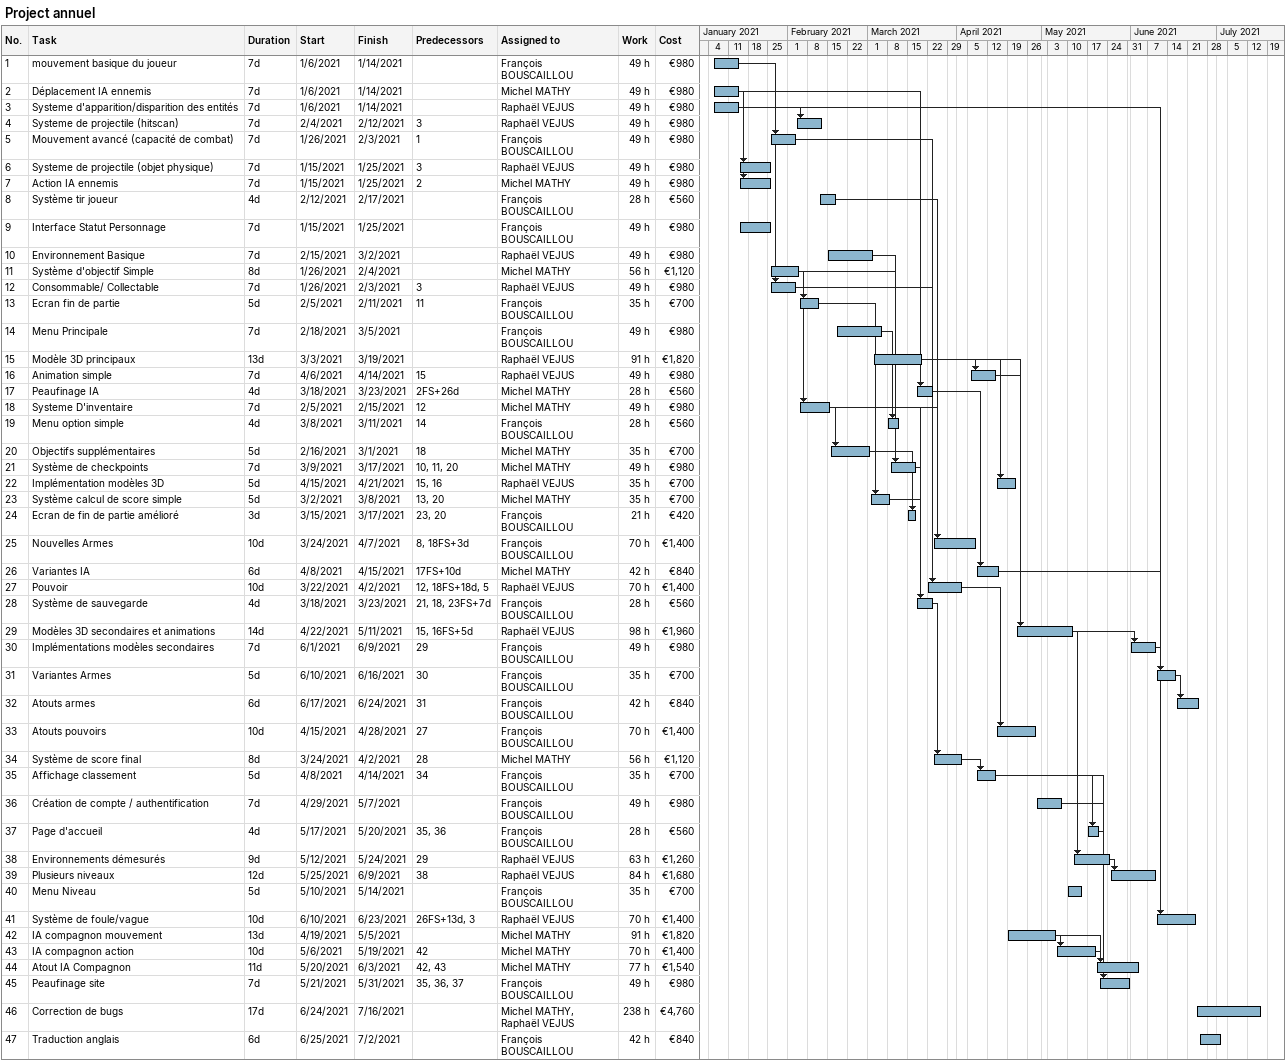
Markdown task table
Project annuel

| ID | Task | Duration | Start | Finish | Predecessors | Resources | Work (h) | Cost (€) |
|---|---|---|---|---|---|---|---|---|
| 1 | mouvement basique du joueur | 7d | 2021-01-06 | 2021-01-14 |  | François BOUSCAILLOU | 49 | 980 |
| 2 | Déplacement IA ennemis | 7d | 2021-01-06 | 2021-01-14 |  | Michel MATHY | 49 | 980 |
| 3 | Systeme d'apparition/disparition des entités | 7d | 2021-01-06 | 2021-01-14 |  | Raphaël VEJUS | 49 | 980 |
| 4 | Systeme de projectile (hitscan) | 7d | 2021-02-04 | 2021-02-12 | 3 | Raphaël VEJUS | 49 | 980 |
| 5 | Mouvement avancé (capacité de combat) | 7d | 2021-01-26 | 2021-02-03 | 1 | François BOUSCAILLOU | 49 | 980 |
| 6 | Systeme de projectile (objet physique) | 7d | 2021-01-15 | 2021-01-25 | 3 | Raphaël VEJUS | 49 | 980 |
| 7 | Action IA ennemis | 7d | 2021-01-15 | 2021-01-25 | 2 | Michel MATHY | 49 | 980 |
| 8 | Système tir joueur | 4d | 2021-02-12 | 2021-02-17 |  | François BOUSCAILLOU | 28 | 560 |
| 9 | Interface Statut Personnage | 7d | 2021-01-15 | 2021-01-25 |  | François BOUSCAILLOU | 49 | 980 |
| 10 | Environnement Basique | 7d | 2021-02-15 | 2021-03-02 |  | Raphaël VEJUS | 49 | 980 |
| 11 | Système d'objectif Simple | 8d | 2021-01-26 | 2021-02-04 |  | Michel MATHY | 56 | 1120 |
| 12 | Consommable/ Collectable | 7d | 2021-01-26 | 2021-02-03 | 3 | Raphaël VEJUS | 49 | 980 |
| 13 | Ecran fin de partie | 5d | 2021-02-05 | 2021-02-11 | 11 | François BOUSCAILLOU | 35 | 700 |
| 14 | Menu Principale | 7d | 2021-02-18 | 2021-03-05 |  | François BOUSCAILLOU | 49 | 980 |
| 15 | Modèle 3D principaux | 13d | 2021-03-03 | 2021-03-19 |  | Raphaël VEJUS | 91 | 1820 |
| 16 | Animation simple | 7d | 2021-04-06 | 2021-04-14 | 15 | Raphaël VEJUS | 49 | 980 |
| 17 | Peaufinage IA | 4d | 2021-03-18 | 2021-03-23 | 2FS+26d | Michel MATHY | 28 | 560 |
| 18 | Systeme D'inventaire | 7d | 2021-02-05 | 2021-02-15 | 12 | Michel MATHY | 49 | 980 |
| 19 | Menu option simple | 4d | 2021-03-08 | 2021-03-11 | 14 | François BOUSCAILLOU | 28 | 560 |
| 20 | Objectifs supplémentaires | 5d | 2021-02-16 | 2021-03-01 | 18 | Michel MATHY | 35 | 700 |
| 21 | Système de checkpoints | 7d | 2021-03-09 | 2021-03-17 | 10, 11, 20 | Michel MATHY | 49 | 980 |
| 22 | Implémentation modèles 3D | 5d | 2021-04-15 | 2021-04-21 | 15, 16 | Raphaël VEJUS | 35 | 700 |
| 23 | Système calcul de score simple | 5d | 2021-03-02 | 2021-03-08 | 13, 20 | Michel MATHY | 35 | 700 |
| 24 | Ecran de fin de partie amélioré | 3d | 2021-03-15 | 2021-03-17 | 23, 20 | François BOUSCAILLOU | 21 | 420 |
| 25 | Nouvelles Armes | 10d | 2021-03-24 | 2021-04-07 | 8, 18FS+3d | François BOUSCAILLOU | 70 | 1400 |
| 26 | Variantes IA | 6d | 2021-04-08 | 2021-04-15 | 17FS+10d | Michel MATHY | 42 | 840 |
| 27 | Pouvoir | 10d | 2021-03-22 | 2021-04-02 | 12, 18FS+18d, 5 | Raphaël VEJUS | 70 | 1400 |
| 28 | Système de sauvegarde | 4d | 2021-03-18 | 2021-03-23 | 21, 18, 23FS+7d | François BOUSCAILLOU | 28 | 560 |
| 29 | Modèles 3D secondaires et animations | 14d | 2021-04-22 | 2021-05-11 | 15, 16FS+5d | Raphaël VEJUS | 98 | 1960 |
| 30 | Implémentations modèles secondaires | 7d | 2021-06-01 | 2021-06-09 | 29 | François BOUSCAILLOU | 49 | 980 |
| 31 | Variantes Armes | 5d | 2021-06-10 | 2021-06-16 | 30 | François BOUSCAILLOU | 35 | 700 |
| 32 | Atouts armes | 6d | 2021-06-17 | 2021-06-24 | 31 | François BOUSCAILLOU | 42 | 840 |
| 33 | Atouts pouvoirs | 10d | 2021-04-15 | 2021-04-28 | 27 | François BOUSCAILLOU | 70 | 1400 |
| 34 | Système de score final | 8d | 2021-03-24 | 2021-04-02 | 28 | Michel MATHY | 56 | 1120 |
| 35 | Affichage classement | 5d | 2021-04-08 | 2021-04-14 | 34 | François BOUSCAILLOU | 35 | 700 |
| 36 | Création de compte / authentification | 7d | 2021-04-29 | 2021-05-07 |  | François BOUSCAILLOU | 49 | 980 |
| 37 | Page d'accueil | 4d | 2021-05-17 | 2021-05-20 | 35, 36 | François BOUSCAILLOU | 28 | 560 |
| 38 | Environnements démesurés | 9d | 2021-05-12 | 2021-05-24 | 29 | Raphaël VEJUS | 63 | 1260 |
| 39 | Plusieurs niveaux | 12d | 2021-05-25 | 2021-06-09 | 38 | Raphaël VEJUS | 84 | 1680 |
| 40 | Menu Niveau | 5d | 2021-05-10 | 2021-05-14 |  | François BOUSCAILLOU | 35 | 700 |
| 41 | Système de foule/vague | 10d | 2021-06-10 | 2021-06-23 | 26FS+13d, 3 | Raphaël VEJUS | 70 | 1400 |
| 42 | IA compagnon mouvement | 13d | 2021-04-19 | 2021-05-05 |  | Michel MATHY | 91 | 1820 |
| 43 | IA compagnon action | 10d | 2021-05-06 | 2021-05-19 | 42 | Michel MATHY | 70 | 1400 |
| 44 | Atout IA Compagnon | 11d | 2021-05-20 | 2021-06-03 | 42, 43 | Michel MATHY | 77 | 1540 |
| 45 | Peaufinage site | 7d | 2021-05-21 | 2021-05-31 | 35, 36, 37 | François BOUSCAILLOU | 49 | 980 |
| 46 | Correction de bugs | 17d | 2021-06-24 | 2021-07-16 |  | Michel MATHY, Raphaël VEJUS | 238 | 4760 |
| 47 | Traduction anglais | 6d | 2021-06-25 | 2021-07-02 |  | François BOUSCAILLOU | 42 | 840 |
